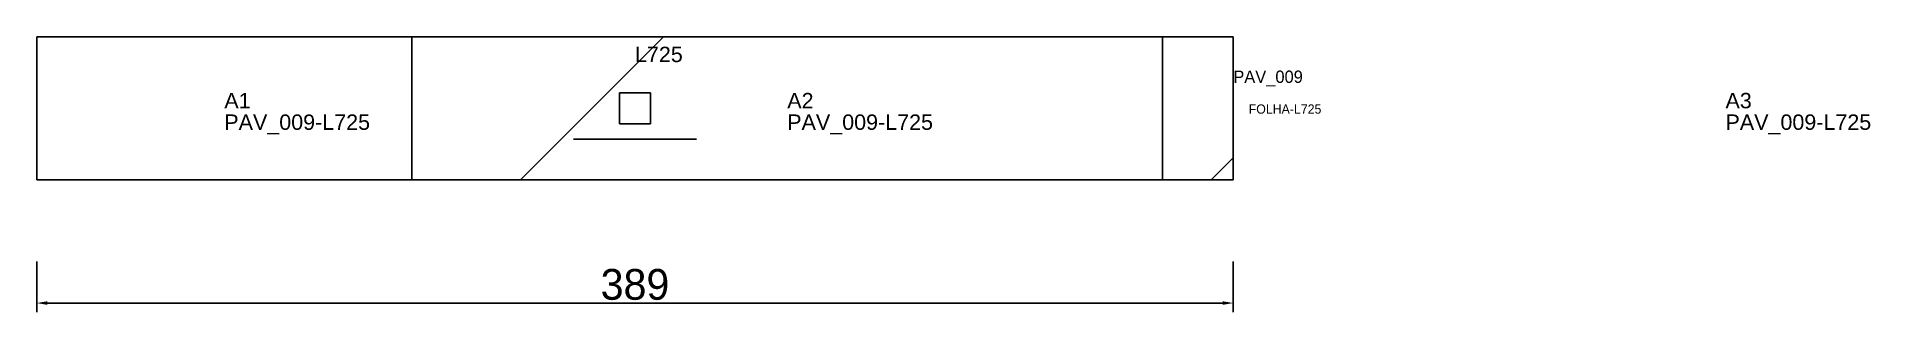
# Model space of a CAD drawing. Header units: metres. Extents: x 222 to 818, y 112 to 202.
import ezdxf

# ---------------------------------------------------------------- set-up
doc = ezdxf.new("R2010")
doc.units = ezdxf.units.M
for name, color, linetype in [('3', 3, 'CONTINUOUS'), ('AUX00', 7, 'CONTINUOUS'), ('COTA', 241, 'CONTINUOUS'), ('FOLHA', 255, 'CONTINUOUS'), ('Hachura', 251, 'CONTINUOUS'), ('NOMENCLATURA', 7, 'CONTINUOUS'), ('Nível', 160, 'CONTINUOUS'), ('Painéis', 200, 'CONTINUOUS'), ('Pilares', 5, 'CONTINUOUS'), ('SARR_2.2x7', 40, 'CONTINUOUS')]:
    doc.layers.add(name, color=color, linetype=linetype)
doc.styles.add('ARIAL', font='Arial.ttf')
doc.styles.add('STR_STANDARD', font='arial.ttf')
doc.dimstyles.new('EZ DXF', dxfattribs={"dimtxt": 10, "dimasz": 3.5, "dimexe": 3, "dimexo": 1.5, "dimgap": 1, "dimtad": 1, "dimdec": 1, "dimdsep": 46, "dimcen": 2.5, "dimazin": 3, "dimtfac": 1, "dimtmove": 0, "dimatfit": 3})

msp = doc.modelspace()

# ---------------------------------------------------------------- hatches: boundary and pattern name
at = {"layer": 'Hachura'}
h = msp.add_hatch(dxfattribs=at)
h.set_pattern_fill('ANSI31', scale=50)
h.paths.add_polyline_path([(611.2, 201.5), (611.2, 155), (222.2, 155), (222.2, 201.5), (319.2, 201.5)])
h = msp.add_hatch(dxfattribs=at)
h.set_pattern_fill('ANSI31', scale=50)
h.paths.add_polyline_path([(611.2, 201.5), (611.2, 155), (222.2, 155), (222.2, 201.5), (319.2, 201.5)])

# ---------------------------------------------------------------- linework, layer by layer
at = {"layer": '3'}
for points in [[(344.2, 155), (344.2, 201.5)], [(344.2, 155), (344.2, 201.5)], [(588.2, 155), (588.2, 201.5)], [(588.2, 155), (588.2, 201.5)]]:
    msp.add_lwpolyline(points, close=True, dxfattribs=at)
at = {"layer": 'Painéis', "color": 200}
for p, q in [((222.2, 155), (222.2, 201.5)), ((222.2, 201.5), (319.2, 201.5)), ((222.2, 155), (222.2, 201.5)), ((222.2, 201.5), (319.2, 201.5)), ((319.2, 201.5), (611.2, 201.5)), ((319.2, 201.5), (611.2, 201.5)), ((611.2, 201.5), (611.2, 155)), ((611.2, 201.5), (611.2, 155)), ((611.2, 155), (222.2, 155)), ((611.2, 155), (222.2, 155))]:
    msp.add_line(p, q, dxfattribs=at)
at = {"layer": 'Pilares'}
msp.add_lwpolyline([(411.7, 173.25), (421.7, 173.25), (421.7, 183.25), (411.7, 183.25)], close=True, dxfattribs=at)
msp.add_lwpolyline([(411.7, 173.25), (421.7, 173.25), (421.7, 183.25), (411.7, 183.25)], close=True, dxfattribs=at)
at = {"layer": 'SARR_2.2x7'}
msp.add_line((396.7, 168.25), (436.7, 168.25), dxfattribs=at)
msp.add_line((396.7, 168.25), (436.7, 168.25), dxfattribs=at)

# ---------------------------------------------------------------- texts
at = {"layer": '3', "style": 'STR_STANDARD'}
for s, p in [('A1', (283.2, 178.25)), ('A1', (283.2, 178.25)), ('A2', (466.2, 178.25)), ('A2', (466.2, 178.25)), ('A3', (771.2, 178.25)), ('A3', (771.2, 178.25))]:
    msp.add_text(s, height=5, dxfattribs=at).set_placement(p)
at = {"layer": 'AUX00', "style": 'STR_STANDARD'}
for p in [(283.2, 171.25), (283.2, 171.25), (466.2, 171.25), (466.2, 171.25), (771.2, 171.25), (771.2, 171.25)]:
    msp.add_text('PAV_009-L725', height=5, dxfattribs=at).set_placement(p)
at = {"layer": 'FOLHA'}
msp.add_text('FOLHA-L725', height=3, dxfattribs=at).set_placement((616.2, 176.5))
msp.add_text('FOLHA-L725', height=3, dxfattribs=at).set_placement((616.2, 176.5))
at = {"layer": 'NOMENCLATURA', "insert": (416.7, 198.25), "char_height": 5, "attachment_point": 1, "style": 'ARIAL'}
msp.add_mtext('L725', dxfattribs=at)
msp.add_mtext('L725', dxfattribs=at)
at = {"layer": 'Nível'}
msp.add_text('PAV_009', height=4, dxfattribs=at).set_placement((611.2, 186.5))
msp.add_text('PAV_009', height=4, dxfattribs=at).set_placement((611.2, 186.5))

# ---------------------------------------------------------------- dimensions: what is measured, and where the dimension line sits
at = {"layer": 'COTA'}
msp.add_linear_dim(base=(222.2, 115), p1=(222.2, 130), p2=(611.2, 130), dimstyle='EZ DXF', dxfattribs=at).render()
msp.add_linear_dim(base=(222.2, 115), p1=(222.2, 130), p2=(611.2, 130), dimstyle='EZ DXF', dxfattribs=at).render()

doc.saveas('drawing.dxf')
